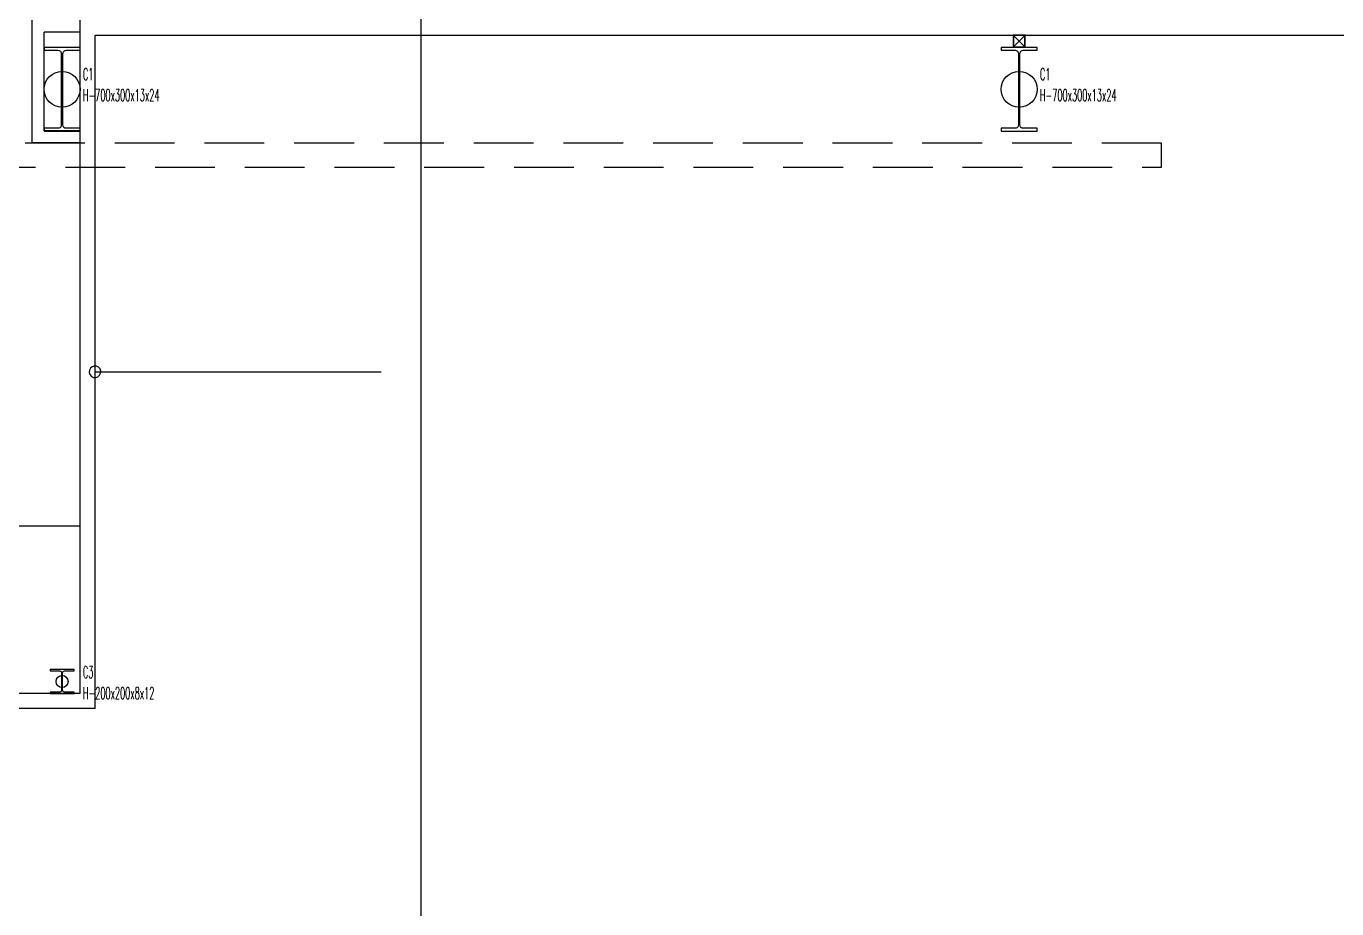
# Model space of a CAD drawing. Header units: millimetres. Extents: x 10462777 to 22643323, y 453826 to 1389191.
# Drawn here: x 11488073 to 11499028, y 605007 to 612385 of the extents above; entities that cross this region are included whole.
import ezdxf
from ezdxf.enums import TextEntityAlignment as Align

# ---------------------------------------------------------------- set-up
doc = ezdxf.new("R2010")
doc.units = ezdxf.units.MM
doc.header["$LTSCALE"] = 200
doc.header["$MEASUREMENT"] = 0
doc.linetypes.add('CEN', pattern=[62, 60, -1, 0, -1])
doc.linetypes.add('HIDDEN', pattern=[3.75, 2.5, -1.25])
for name, color, linetype in [('CEN2', 8, 'CEN'), ('COL', 2, 'CONTINUOUS'), ('ELE', 7, 'CONTINUOUS'), ('lea', 7, 'CONTINUOUS'), ('panel', 4, 'CONTINUOUS'), ('PIPE', 4, 'CONTINUOUS'), ('tab6', 5, 'HIDDEN')]:
    doc.layers.add(name, color=color, linetype=linetype)
doc.layers.add('No_Print', color=153, linetype='CONTINUOUS', plot=False)
doc.styles.add('HYwulM', font='txt.shx ', dxfattribs={"bigfont": ' whgtxt.shx'})

msp = doc.modelspace()

# ---------------------------------------------------------------- linework, layer by layer
at = {"layer": 'CEN2', "color": 253}
msp.add_line((11491373.2949, 566349.28543), (11491373.2949, 613829.28543), dxfattribs=at)
at = {"layer": 'COL', "color": 253}
for points in [[(11488366.7949, 611559.23366, -0.4142135624), (11488338.7949, 611531.23366), (11488223.2949, 611531.23366), (11488223.2949, 611507.23366), (11488523.2949, 611507.23366), (11488523.2949, 611531.23366), (11488407.7949, 611531.23366, -0.4142135624), (11488379.7949, 611559.23366), (11488379.7949, 612155.23366, -0.4142135624), (11488407.7949, 612183.23366), (11488523.2949, 612183.23366), (11488523.2949, 612207.23366), (11488223.2949, 612207.23366), (11488223.2949, 612183.23366), (11488338.7949, 612183.23366, -0.4142135624), (11488366.7949, 612155.23366)], [(11496366.7949, 611559.23366, -0.4142135624), (11496338.7949, 611531.23366), (11496223.2949, 611531.23366), (11496223.2949, 611507.23366), (11496523.2949, 611507.23366), (11496523.2949, 611531.23366), (11496407.7949, 611531.23366, -0.4142135624), (11496379.7949, 611559.23366), (11496379.7949, 612155.23366, -0.4142135624), (11496407.7949, 612183.23366), (11496523.2949, 612183.23366), (11496523.2949, 612207.23366), (11496223.2949, 612207.23366), (11496223.2949, 612183.23366), (11496338.7949, 612183.23366, -0.4142135624), (11496366.7949, 612155.23366)], [(11488369.2949, 606835.23366, -0.4142135624), (11488353.2949, 606819.23366), (11488273.2949, 606819.23366), (11488273.2949, 606807.23366), (11488473.2949, 606807.23366), (11488473.2949, 606819.23366), (11488393.2949, 606819.23366, -0.4142135624), (11488377.2949, 606835.23366), (11488377.2949, 606979.23366, -0.4142135624), (11488393.2949, 606995.23366), (11488473.2949, 606995.23366), (11488473.2949, 607007.23366), (11488273.2949, 607007.23366), (11488273.2949, 606995.23366), (11488353.2949, 606995.23366, -0.4142135624), (11488369.2949, 606979.23366)]]:
    msp.add_lwpolyline(points, format="xyb", close=True, dxfattribs=at)
at = {"layer": 'ELE', "color": 253}
msp.add_line((11486043.2949, 608207.23366), (11488523.2949, 608207.23366), dxfattribs=at)
at = {"layer": 'lea', "color": 253}
msp.add_line((11488648.2949, 609495.98366), (11491039.58225, 609495.98366), dxfattribs=at)
for start, end in [(29.6411846, 209.6411846), (209.6411846, 29.6411846)]:
    msp.add_arc((11488648.2949, 609495.98366), 48.21429, start, end, dxfattribs=at)
at = {"layer": 'No_Print', "color": 253}
for centre, radius in [((11488373.2949, 611857.23366), 150), ((11496373.2949, 611857.23366), 150), ((11488373.2949, 606907.23366), 50)]:
    msp.add_circle(centre, radius, dxfattribs=at)
at = {"layer": 'panel', "color": 253}
for p, q in [((11488123.2949, 611409.73366), (11488123.2949, 612434.73366)), ((11488523.2949, 606807.23366), (11488523.2949, 612434.73366)), ((11488223.2949, 611509.73366), (11488223.2949, 612334.73366)), ((11488523.2949, 612334.73366), (11488223.2949, 612334.73366)), ((11488648.2949, 612309.73366), (11511625.7949, 612309.73366)), ((11488648.2949, 606682.23366), (11488648.2949, 612309.73366)), ((11488523.2949, 611509.73366), (11488223.2949, 611509.73366)), ((11488523.2949, 611409.73366), (11488123.2949, 611409.73366)), ((11488523.2949, 606807.23366), (11441223.2949, 606807.23366)), ((11488648.2949, 606682.23366), (11441098.2949, 606682.23366))]:
    msp.add_line(p, q, dxfattribs=at)
at = {"layer": 'PIPE', "color": 253}
for p, q in [((11496325.5949, 612212.03366), (11496420.9949, 612307.43366)), ((11496420.9949, 612212.03366), (11496325.5949, 612307.43366))]:
    msp.add_line(p, q, dxfattribs=at)
for points in [[(11496423.2949, 612209.73366), (11496423.2949, 612309.73366), (11496323.2949, 612309.73366), (11496323.2949, 612209.73366)], [(11496420.9949, 612212.03366), (11496420.9949, 612307.43366), (11496325.5949, 612307.43366), (11496325.5949, 612212.03366)]]:
    msp.add_lwpolyline(points, close=True, dxfattribs=at)
at = {"layer": 'tab6', "color": 253}
for p, q in [((11497563.67703, 611407.23366), (11436650.7949, 611407.23366)), ((11497563.67703, 611207.23366), (11497563.67703, 611407.23366)), ((11436650.7949, 611207.23366), (11497563.67703, 611207.23366))]:
    msp.add_line(p, q, dxfattribs=at)

# ---------------------------------------------------------------- texts
at = {"layer": 'No_Print', "color": 253, "style": 'HYwulM', "width": 0.5}
for s, p in [('C1', (11488547.12968, 611983.84295)), ('C1', (11496547.12968, 611983.84295)), ('H-700x300x13x24', (11488547.12968, 611807.83283)), ('H-700x300x13x24', (11496547.12968, 611807.83283)), ('C3', (11488547.12968, 606986.34295)), ('H-200x200x8x12', (11488547.12968, 606810.33283))]:
    msp.add_text(s, height=100, dxfattribs=at).set_placement(p, align=Align.MIDDLE_LEFT)

doc.saveas('drawing.dxf')
